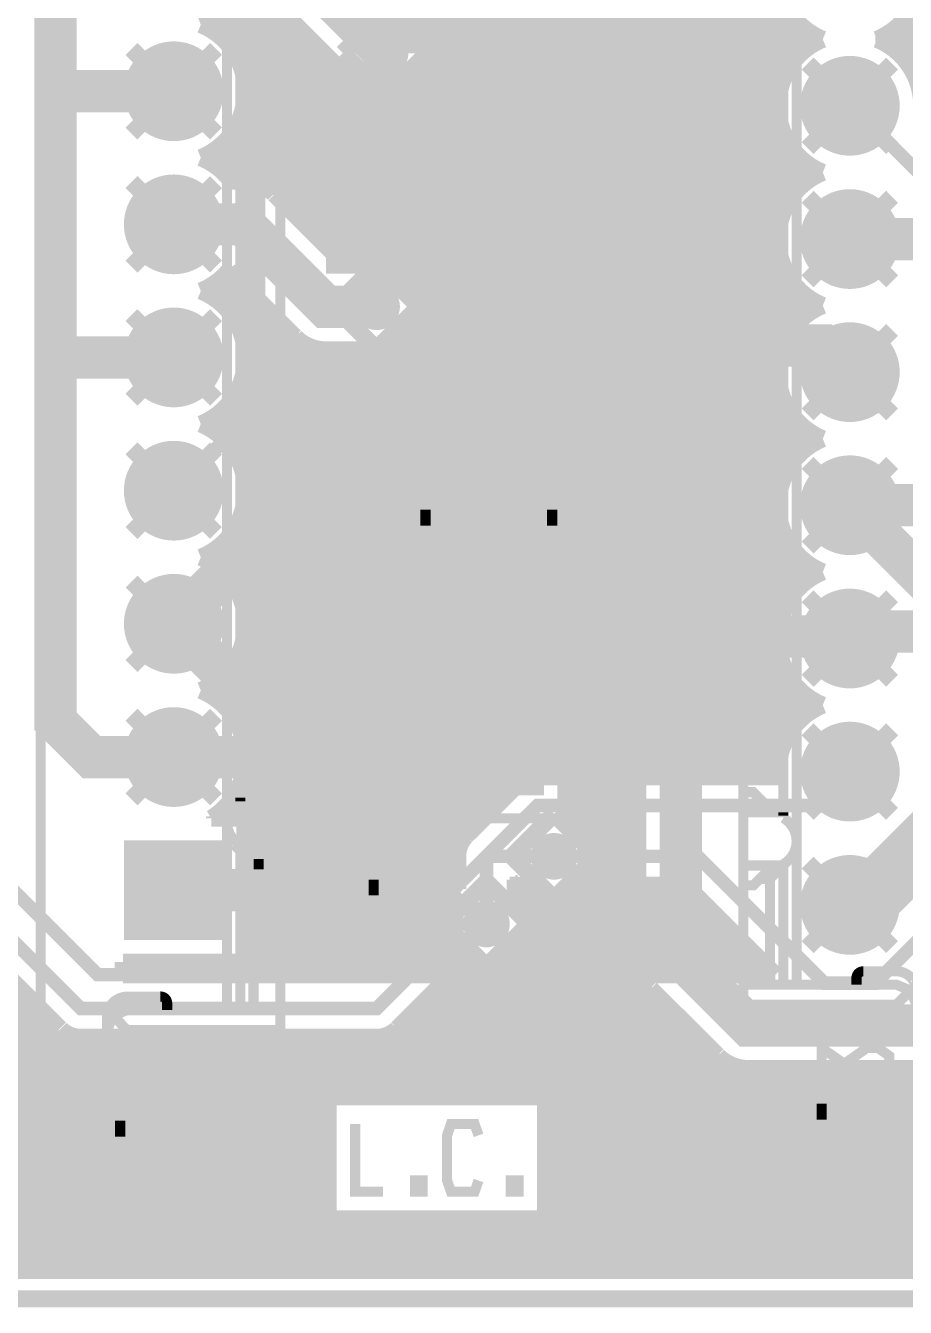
# Model space of a CAD drawing. Extents: x -3.4 to 91.7, y -66.9 to 11.1.
# Drawn here: x 3.49 to 16.71, y -29.13 to -9.88 of the extents above; entities that cross this region are included whole.
import ezdxf

# ---------------------------------------------------------------- set-up
doc = ezdxf.new("R2010")
doc.units = 0
doc.header["$MEASUREMENT"] = 0
doc.layers.get('0').update_dxf_attribs({"linetype": 'CONTINUOUS'})
for name, color, linetype in [('22-304A-0_BOT', 7, 'CONTINUOUS'), ('22-304A-0_DRD', 7, 'CONTINUOUS'), ('22-304A-0_SMB', 1, 'CONTINUOUS'), ('22-304A-0_SMT', 4, 'CONTINUOUS'), ('22-304A-0_SPT', 3, 'CONTINUOUS'), ('22-304A-0_SST', 5, 'CONTINUOUS'), ('22-304A-0_TOP', 10, 'CONTINUOUS')]:
    doc.layers.add(name, color=color, linetype=linetype)

# ---------------------------------------------------------------- blocks, each defined once
blk = doc.blocks.new('SQUARE_16')
blk.add_solid([(0.7493, 0.7493), (0.7493, -0.7493), (-0.7493, 0.7493), (-0.7493, -0.7493)])
blk = doc.blocks.new('ROUND_17')
at = {"const_width": 0.7493}
blk.add_lwpolyline([(-0.37465, 0, 1), (0.37465, 0, 1)], format="xyb", close=True, dxfattribs=at)
blk = doc.blocks.new('ROUND_33')
at = {"const_width": 0.35052}
blk.add_lwpolyline([(-0.17526, 0, 1), (0.17526, 0, 1)], format="xyb", close=True, dxfattribs=at)
blk = doc.blocks.new('ROUND_36')
at = {"const_width": 0.35052}
blk.add_lwpolyline([(-0.17526, 0, 1), (0.17526, 0, 1)], format="xyb", close=True, dxfattribs=at)
blk = doc.blocks.new('RECTANGLE_3')
blk.add_solid([(0.4826, 0.4064), (0.4826, -0.4064), (-0.4826, 0.4064), (-0.4826, -0.4064)])
blk = doc.blocks.new('RECTANGLE_20')
blk.add_solid([(0.4826, 0.4064), (0.4826, -0.4064), (-0.4826, 0.4064), (-0.4826, -0.4064)])
blk = doc.blocks.new('RECTANGLE_26')
blk.add_solid([(0.4445, 0.3175), (0.4445, -0.3175), (-0.4445, 0.3175), (-0.4445, -0.3175)])
blk = doc.blocks.new('RECTANGLE_27')
blk.add_solid([(0.3175, 0.4445), (0.3175, -0.4445), (-0.3175, 0.4445), (-0.3175, -0.4445)])

msp = doc.modelspace()

# ---------------------------------------------------------------- linework, layer by layer
at = {"layer": '22-304A-0_BOT'}
for points, const_width in [([(9.525, 8.255), (9.525, -10.04316)], 0.254), ([(11.1252, 3.8481), (11.1252, -21.16074)], 0.254), ([(9.7536, 3.52044), (9.7536, -23.20544)], 0.254), ([(9.9822, 3.15722), (9.9822, -22.352)], 0.254), ([(10.8966, 3.20294), (10.8966, -21.26234)], 0.254), ([(10.2108, 3.03276), (10.2108, -21.9456)], 0.254), ([(10.4394, 3.00228), (10.4394, -21.717)], 0.254), ([(10.668, 3.05308), (10.668, -21.4884)], 0.254), ([(14.3256, -2.5019), (14.3256, -21.1582)], 0.254), ([(14.5542, -2.4892), (14.5542, -21.1582)], 0.254), ([(14.7828, -2.4892), (14.7828, -21.1582)], 0.254), ([(14.097, -2.7305), (14.097, -21.1582)], 0.254), ([(13.8684, -2.9591), (13.8684, -21.1582)], 0.254), ([(13.6398, -3.1877), (13.6398, -21.1582)], 0.254), ([(13.4112, -3.4163), (13.4112, -21.1582)], 0.254), ([(13.1826, -3.6449), (13.1826, -21.1582)], 0.254), ([(12.954, -3.8735), (12.954, -21.1582)], 0.254), ([(12.7254, -4.1021), (12.7254, -21.1582)], 0.254), ([(11.3538, -4.41198), (11.3538, -21.1582)], 0.254), ([(12.4968, -4.45008), (12.4968, -21.1582)], 0.254), ([(11.5824, -4.64312), (11.5824, -21.1582)], 0.254), ([(11.811, -4.73202), (11.811, -21.1582)], 0.254), ([(12.0396, -4.73456), (12.0396, -21.1582)], 0.254), ([(12.2682, -4.65836), (12.2682, -21.1582)], 0.254), ([(8.89, -10.287), (7.46252, -8.85952), (5.715, -8.85952)], 0.635), ([(6.5532, -9.54024), (6.5532, -10.18032)], 0.254), ([(6.7818, -9.50722), (6.7818, -10.69594)], 0.254), ([(7.0104, -9.50722), (7.0104, -12.26058)], 0.254), ([(7.19328, -9.50722), (8.28548, -10.59942)], 0.254), ([(7.239, -9.55294), (7.239, -12.41806)], 0.254), ([(6.3246, -9.75106), (6.3246, -9.9695)], 0.254), ([(15.0114, -9.7282), (15.0114, -10.43178)], 0.254), ([(7.4676, -9.78154), (7.4676, -12.64666)], 0.254), ([(16.6116, -9.87044), (16.6116, -10.28954)], 0.254), ([(7.64286, -9.9568), (6.30428, -9.9568)], 0.254), ([(7.6962, -10.01014), (7.6962, -12.87526)], 0.254), ([(15.24508, -9.9568), (9.48436, -9.9568)], 0.254), ([(15.24, -9.95426), (15.24, -10.20572)], 0.254), ([(16.383, -10.033), (16.383, -10.12698)], 0.254), ([(20.4978, -9.9568), (16.50492, -9.9568)], 0.254), ([(7.87146, -10.1854), (6.55828, -10.1854)], 0.254), ([(7.9248, -10.23874), (7.9248, -13.10386)], 0.254), ([(15.27048, -10.1854), (9.56056, -10.1854)], 0.254), ([(20.4978, -10.1854), (16.47952, -10.1854)], 0.254), ([(8.10006, -10.414), (6.69798, -10.414)], 0.254), ([(8.1534, -10.46734), (8.1534, -13.33246)], 0.254), ([(15.0241, -10.414), (9.55802, -10.414)], 0.254), ([(20.4978, -10.414), (16.72336, -10.414)], 0.254), ([(8.31088, -10.6426), (6.77164, -10.6426)], 0.254), ([(14.88694, -10.6426), (9.46912, -10.6426)], 0.254), ([(9.525, -10.5283), (9.525, -24.13)], 0.254), ([(8.54202, -10.8712), (6.7945, -10.8712)], 0.254), ([(8.382, -10.73912), (8.382, -13.4493)], 0.254), ([(8.6106, -10.90676), (8.6106, -13.43406)], 0.254), ([(14.81582, -10.8712), (9.23798, -10.8712)], 0.254), ([(9.2964, -10.83056), (9.2964, -13.67536)], 0.254), ([(14.7955, -11.0998), (6.76656, -11.0998)], 0.254), ([(6.7818, -11.02614), (6.7818, -12.21232)], 0.254), ([(8.8392, -10.96518), (8.8392, -13.42136)], 0.254), ([(9.0678, -10.94232), (9.0678, -13.48994)], 0.254), ([(15.875, -11.07948), (15.90548, -11.07948), (17.018, -12.192), (17.018, -17.272), (18.034, -18.288), (18.034, -22.479), (16.256, -24.257), (15.494, -24.257), (13.589, -22.352), (11.43, -22.352)], 0.2032), ([(14.82344, -11.3284), (6.68782, -11.3284)], 0.254), ([(14.90726, -11.557), (6.53796, -11.557)], 0.254), ([(6.5532, -11.53922), (6.5532, -12.1793)], 0.254), ([(15.05712, -11.7856), (6.27126, -11.7856)], 0.254), ([(6.3246, -11.75004), (6.3246, -11.96848)], 0.254), ([(15.0114, -11.72718), (15.0114, -12.4333)], 0.254), ([(15.33398, -12.0142), (6.38556, -12.0142)], 0.254), ([(15.24, -11.95324), (15.24, -12.20724)], 0.254), ([(6.76402, -12.21232), (6.5786, -12.21232)], 0.254), ([(15.19428, -12.2428), (6.9596, -12.2428)], 0.254), ([(7.22884, -12.4079), (8.2677, -13.4493)], 0.254), ([(14.98346, -12.4714), (7.2898, -12.4714)], 0.254), ([(8.763, -14.097), (8.001, -14.097), (6.76402, -12.86002), (5.715, -12.86002)], 0.635), ([(14.86408, -12.7), (7.5184, -12.7)], 0.254), ([(14.80566, -12.9286), (7.747, -12.9286)], 0.254), ([(14.79804, -13.1572), (7.9756, -13.1572)], 0.254), ([(14.83868, -13.3858), (8.2042, -13.3858)], 0.254), ([(6.5405, -13.55344), (7.53618, -14.54658)], 0.254), ([(6.5532, -13.5636), (6.5532, -14.17828)], 0.254), ([(8.55472, -13.4493), (8.2677, -13.4493)], 0.254), ([(6.3246, -13.75156), (6.3246, -13.96746)], 0.254), ([(6.60146, -13.6144), (6.48716, -13.6144)], 0.254), ([(6.7818, -13.7922), (6.7818, -14.6939)], 0.254), ([(14.93774, -13.6144), (9.24052, -13.6144)], 0.254), ([(15.0114, -13.7287), (15.0114, -14.43228)], 0.254), ([(6.83006, -13.843), (6.1595, -13.843)], 0.254), ([(15.11046, -13.843), (9.39292, -13.843)], 0.254), ([(15.24, -13.95222), (15.24, -14.20622)], 0.254), ([(7.05866, -14.0716), (6.4516, -14.0716)], 0.254), ([(7.0104, -14.0208), (7.0104, -24.13)], 0.254), ([(15.44828, -14.0716), (9.44118, -14.0716)], 0.254), ([(7.28726, -14.3002), (6.63702, -14.3002)], 0.254), ([(7.239, -14.2494), (7.239, -24.13)], 0.254), ([(15.12824, -14.3002), (9.4107, -14.3002)], 0.254), ([(7.51586, -14.5288), (6.74116, -14.5288)], 0.254), ([(7.4676, -14.478), (7.4676, -24.13)], 0.254), ([(14.94536, -14.5288), (9.28878, -14.5288)], 0.254), ([(9.2964, -14.51864), (9.2964, -24.13)], 0.254), ([(8.60044, -14.7574), (6.78942, -14.7574)], 0.254), ([(7.6962, -14.6685), (7.6962, -24.13)], 0.254), ([(7.9248, -14.73962), (7.9248, -24.13)], 0.254), ([(8.55472, -14.7447), (8.001, -14.7447)], 0.254), ([(8.1534, -14.7447), (8.1534, -24.13)], 0.254), ([(8.382, -14.7447), (8.382, -24.13)], 0.254), ([(14.84376, -14.7574), (8.92302, -14.7574)], 0.254), ([(9.0678, -14.70406), (9.0678, -24.13)], 0.254), ([(8.6106, -14.75994), (8.6106, -24.13)], 0.254), ([(8.8392, -14.77264), (8.8392, -24.13)], 0.254), ([(6.7818, -15.0241), (6.7818, -16.69542)], 0.254), ([(14.79804, -14.986), (6.78688, -14.986)], 0.254), ([(14.80312, -15.2146), (6.73354, -15.2146)], 0.254), ([(14.859, -15.4432), (6.62178, -15.4432)], 0.254), ([(14.97076, -15.6718), (6.4262, -15.6718)], 0.254), ([(6.5532, -15.53972), (6.5532, -16.1798)], 0.254), ([(15.17396, -15.9004), (6.20776, -15.9004)], 0.254), ([(6.3246, -15.75054), (6.3246, -15.96898)], 0.254), ([(15.0114, -15.72768), (15.0114, -16.43126)], 0.254), ([(15.24, -15.95374), (15.24, -16.2052)], 0.254), ([(15.36446, -16.129), (6.50748, -16.129)], 0.254), ([(15.07236, -16.3576), (6.67004, -16.3576)], 0.254), ([(14.91488, -16.5862), (6.75894, -16.5862)], 0.254), ([(14.82852, -16.8148), (6.79196, -16.8148)], 0.254), ([(14.7955, -17.0434), (6.77926, -17.0434)], 0.254), ([(6.7818, -17.02562), (6.7818, -18.6944)], 0.254), ([(15.875, -23.08098), (17.399, -21.55698), (17.399, -18.60296), (15.875, -17.07896)], 0.635), ([(14.81328, -17.272), (6.71322, -17.272)], 0.254), ([(6.5532, -17.54124), (6.5532, -18.17878)], 0.254), ([(14.87932, -17.5006), (6.58368, -17.5006)], 0.254), ([(6.3246, -17.75206), (6.3246, -17.96796)], 0.254), ([(15.0114, -17.7292), (6.35508, -17.7292)], 0.254), ([(15.0114, -17.72666), (15.0114, -18.43278)], 0.254), ([(15.24762, -17.9578), (6.30682, -17.9578)], 0.254), ([(15.24, -17.95272), (15.24, -18.20672)], 0.254), ([(15.27048, -18.1864), (6.55828, -18.1864)], 0.254), ([(15.0241, -18.415), (6.69798, -18.415)], 0.254), ([(14.88694, -18.6436), (6.77164, -18.6436)], 0.254), ([(14.81582, -18.8722), (6.7945, -18.8722)], 0.254), ([(14.7955, -19.1008), (6.76656, -19.1008)], 0.254), ([(6.7818, -19.0246), (6.7818, -20.69592)], 0.254), ([(14.82344, -19.3294), (6.68782, -19.3294)], 0.254), ([(14.90726, -19.558), (6.53796, -19.558)], 0.254), ([(6.5532, -19.54022), (6.5532, -20.1803)], 0.254), ([(6.3246, -19.75104), (6.3246, -19.96948)], 0.254), ([(15.0114, -19.72818), (15.0114, -20.43176)], 0.254), ([(15.05712, -19.7866), (6.26872, -19.7866)], 0.254), ([(15.24, -19.95424), (15.24, -20.2057)], 0.254), ([(15.33398, -20.0152), (6.38556, -20.0152)], 0.254), ([(15.19174, -20.2438), (6.60146, -20.2438)], 0.254), ([(14.98346, -20.4724), (6.72084, -20.4724)], 0.254), ([(14.86408, -20.701), (6.7818, -20.701)], 0.254), ([(6.7818, -21.02612), (6.7818, -24.13)], 0.254), ([(14.80566, -20.9296), (6.79196, -20.9296)], 0.254), ([(10.414, -23.368), (10.414, -22.352), (11.17854, -21.59), (15.367, -21.59), (15.875, -21.07946)], 0.2032), ([(14.7955, -21.07946), (14.79837, -21.15817)], 0.254), ([(11.17854, -21.1582), (6.75132, -21.1582)], 0.254), ([(10.8712, -21.2852), (10.11174, -22.04212)], 0.254), ([(14.79804, -21.1582), (11.17854, -21.1582)], 0.254), ([(10.7696, -21.3868), (6.65734, -21.3868)], 0.254), ([(10.541, -21.6154), (6.48716, -21.6154)], 0.254), ([(6.5532, -21.5392), (6.5532, -21.7805)], 0.254), ([(6.7945, -21.7805), (6.27888, -21.7805)], 0.254), ([(6.3246, -21.75002), (6.3246, -21.7805)], 0.254), ([(6.7945, -21.7805), (6.7945, -23.9395)], 0.254), ([(10.3124, -21.844), (6.7945, -21.844)], 0.254), ([(10.0838, -22.0726), (6.7945, -22.0726)], 0.254), ([(9.98474, -22.3012), (6.7945, -22.3012)], 0.254), ([(9.9822, -22.352), (9.9822, -22.84222)], 0.254), ([(9.9822, -22.5298), (6.7945, -22.5298)], 0.254), ([(9.9822, -22.7584), (6.7945, -22.7584)], 0.254), ([(10.8458, -22.69998), (10.8458, -22.84222)], 0.254), ([(10.8839, -22.7584), (10.8458, -22.7584)], 0.254), ([(10.8966, -22.77364), (10.8966, -22.88794)], 0.254), ([(13.40866, -22.7838), (11.95578, -22.7838)], 0.254), ([(12.0396, -22.7838), (12.0396, -24.13)], 0.254), ([(12.2682, -22.7838), (12.2682, -24.13)], 0.254), ([(12.4968, -22.7838), (12.4968, -24.13)], 0.254), ([(12.7254, -22.7838), (12.7254, -24.13)], 0.254), ([(12.954, -22.7838), (12.954, -24.13)], 0.254), ([(13.1826, -22.7838), (13.1826, -24.13)], 0.254), ([(13.40866, -22.7838), (14.75486, -24.13)], 0.254), ([(13.4112, -22.7838), (13.4112, -24.13)], 0.254), ([(9.85012, -22.987), (6.7945, -22.987)], 0.254), ([(11.18616, -22.987), (10.97788, -22.987)], 0.254), ([(11.1252, -22.95906), (11.1252, -24.13)], 0.254), ([(11.3538, -23.02764), (11.3538, -24.13)], 0.254), ([(11.5824, -23.01494), (11.5824, -24.13)], 0.254), ([(13.61186, -22.987), (11.6713, -22.987)], 0.254), ([(11.811, -22.91588), (11.811, -24.13)], 0.254), ([(13.6398, -23.0124), (13.6398, -24.13)], 0.254), ([(9.75106, -23.2156), (6.7945, -23.2156)], 0.254), ([(13.84046, -23.2156), (11.07694, -23.2156)], 0.254), ([(13.8684, -23.241), (13.8684, -24.13)], 0.254), ([(9.73836, -23.4442), (6.7945, -23.4442)], 0.254), ([(9.7536, -23.52802), (9.7536, -24.13)], 0.254), ([(14.06906, -23.4442), (11.08964, -23.4442)], 0.254), ([(14.097, -23.4696), (14.097, -24.13)], 0.254), ([(9.80694, -23.6728), (6.7945, -23.6728)], 0.254), ([(14.29766, -23.6728), (11.02106, -23.6728)], 0.254), ([(14.3256, -23.6982), (14.3256, -24.13)], 0.254), ([(4.953, -23.9395), (4.953, -24.13)], 0.254), ([(6.7945, -23.9395), (4.953, -23.9395)], 0.254), ([(5.1816, -23.9395), (5.1816, -24.13)], 0.254), ([(5.4102, -23.9395), (5.4102, -24.13)], 0.254), ([(5.6388, -23.9395), (5.6388, -24.13)], 0.254), ([(5.8674, -23.9395), (5.8674, -24.13)], 0.254), ([(6.096, -23.9395), (6.096, -24.13)], 0.254), ([(6.3246, -23.9395), (6.3246, -24.13)], 0.254), ([(6.5532, -23.9395), (6.5532, -24.13)], 0.254), ([(9.99236, -23.9014), (6.7945, -23.9014)], 0.254), ([(9.9822, -23.89378), (9.9822, -24.13)], 0.254), ([(14.52626, -23.9014), (10.83564, -23.9014)], 0.254), ([(10.8966, -23.84552), (10.8966, -24.13)], 0.254), ([(14.5542, -23.9268), (14.5542, -24.13)], 0.254), ([(14.75486, -24.13), (4.953, -24.13)], 0.254), ([(10.2108, -24.0157), (10.2108, -24.13)], 0.254), ([(10.4394, -24.04618), (10.4394, -24.13)], 0.254), ([(10.668, -23.99792), (10.668, -24.13)], 0.254), ([(12.81938, -26.67), (12.8778, -26.49982), (13.2334, -26.49982), (13.29182, -26.67), (13.29182, -26.84018), (13.2334, -27.00782), (12.8778, -27.00782), (12.81938, -27.178), (12.81938, -27.34818), (12.8778, -27.51582), (13.2334, -27.51582), (13.29182, -27.34818)], 0.1524), ([(14.25702, -27.51582), (14.67358, -27.51582), (14.67358, -26.49982)], 0.1524), ([(12.33678, -27.51582), (12.2174, -27.51582), (12.2174, -27.34818), (12.33678, -27.34818), (12.33678, -27.51582)], 0.1524), ([(13.77442, -27.51582), (13.65758, -27.51582), (13.65758, -27.34818), (13.77442, -27.34818), (13.77442, -27.51582)], 0.1524)]:
    msp.add_lwpolyline(points, dxfattribs=dict(at, const_width=const_width))
at = {"layer": '22-304A-0_BOT', "const_width": 0.254}
for points in [[(14.7955, -9.0805, 0.3052457), (15.4686, -10.08126)], [(16.2814, -10.08126, 0.3052455), (16.9545, -9.0805)], [(6.1214, -9.86028, 0.1362205), (6.5791, -9.5076)], [(9.57072, -10.287, 0.2813711), (9.19988, -9.68248)], [(6.7945, -10.86104, 0.3052457), (6.1214, -9.86028)], [(15.4686, -10.08126, 0.305004), (14.79804, -11.07948)], [(16.9545, -11.07948, 0.3050042), (16.2814, -10.08126)], [(8.89, -10.96772, 0.4142136), (9.57072, -10.287)], [(8.28548, -10.59942, 0.2804741), (8.89, -10.96772)], [(6.1214, -11.85926, 0.305004), (6.79196, -10.86104)], [(14.7955, -11.07948, 0.3052457), (15.4686, -12.08024)], [(6.5786, -12.21232, 0.1362209), (6.12116, -11.85984)], [(7.22122, -12.40282, 0.1989124), (6.76402, -12.21344)], [(7.22122, -12.40282, 0.1989124), (6.76402, -12.21344)], [(15.4686, -12.08024, 0.3052455), (14.7955, -13.081)], [(14.7955, -13.081, 0.3050042), (15.4686, -14.07922)], [(6.1214, -13.86078, 0.1222004), (6.54206, -13.55475)], [(8.763, -13.41628, 0.0779388), (8.55461, -13.44896)], [(9.44372, -14.097, 0.4142136), (8.763, -13.41628)], [(6.7945, -14.859, 0.3050042), (6.1214, -13.86078)], [(8.763, -14.77772, 0.4142136), (9.44372, -14.097)], [(15.4686, -14.07922, 0.3052455), (14.7955, -15.07998)], [(7.5438, -14.5542, 0.1989124), (8.001, -14.74358)], [(8.55472, -14.7447, 0.0779385), (8.763, -14.77736)], [(6.1214, -15.85976, 0.3052455), (6.7945, -14.859)], [(14.7955, -15.07998, 0.3052457), (15.4686, -16.08074)], [(6.7945, -16.86052, 0.3052457), (6.1214, -15.85976)], [(15.4686, -16.08074, 0.305004), (14.79804, -17.07896)], [(6.1214, -17.86128, 0.3052455), (6.7945, -16.86052)], [(14.7955, -17.07896, 0.3052457), (15.4686, -18.07972)], [(6.7945, -18.8595, 0.3050042), (6.1214, -17.86128)], [(15.4686, -18.07972, 0.3052455), (14.7955, -19.08048)], [(6.1214, -19.86026, 0.3052455), (6.7945, -18.8595)], [(14.7955, -19.08048, 0.3052457), (15.4686, -20.08124)], [(6.7945, -20.86102, 0.3052457), (6.1214, -19.86026)], [(15.4686, -20.08124, 0.305004), (14.79804, -21.07946)], [(6.27888, -21.7805, 0.2608574), (6.79361, -20.86102)], [(11.17854, -21.1582, 0.199991), (10.87195, -21.28594)], [(11.17854, -21.1582, 0.199991), (10.87195, -21.28594)], [(10.1092, -22.0472, 0.1989124), (9.98295, -22.352)], [(9.9822, -22.84222, 0.2244669), (9.73364, -23.368)], [(10.8458, -22.69998, 0.2643037), (11.43, -23.03198)], [(11.09472, -23.368, 0.2244678), (10.84602, -22.84194)], [(11.43, -23.03272, 0.2244673), (11.95605, -22.78402)], [(9.73328, -23.368, 0.4142136), (10.414, -24.04872)], [(10.414, -24.04872, 0.4142136), (11.09472, -23.368)]]:
    msp.add_lwpolyline(points, format="xyb", dxfattribs=at)
at = {"layer": '22-304A-0_DRD', "const_width": 0.254}
for points in [[(-2.99974, -28.99918), (-2.99974, 11.00074), (41.9989, 11.00074), (41.9989, -28.99918), (-2.99974, -28.99918)], [(8.89, -9.652), (8.255, -10.287)], [(9.525, -10.287), (8.89, -9.652)], [(6.35, -10.22604), (5.08, -11.49604)], [(6.35, -11.49604), (5.08, -10.22604)], [(8.255, -10.287), (8.89, -10.922)], [(8.89, -10.922), (9.525, -10.287)], [(16.51, -10.44448), (15.24, -11.71448)], [(16.51, -11.71448), (15.24, -10.44448)], [(6.35, -12.22502), (5.08, -13.49502)], [(6.35, -13.49502), (5.08, -12.22502)], [(16.51, -12.446), (15.24, -13.716)], [(16.51, -13.716), (15.24, -12.446)], [(8.763, -13.462), (8.128, -14.097)], [(9.398, -14.097), (8.763, -13.462)], [(8.128, -14.097), (8.763, -14.732)], [(8.763, -14.732), (9.398, -14.097)], [(6.35, -14.224), (5.08, -15.494)], [(6.35, -15.494), (5.08, -14.224)], [(16.51, -14.44498), (15.24, -15.71498)], [(16.51, -15.71498), (15.24, -14.44498)], [(6.35, -16.22552), (5.08, -17.49552)], [(6.35, -17.49552), (5.08, -16.22552)], [(16.51, -16.44396), (15.24, -17.71396)], [(16.51, -17.71396), (15.24, -16.44396)], [(6.35, -18.2245), (5.08, -19.4945)], [(6.35, -19.4945), (5.08, -18.2245)], [(16.51, -18.44548), (15.24, -19.71548)], [(16.51, -19.71548), (15.24, -18.44548)], [(6.35, -20.22602), (5.08, -21.49602)], [(6.35, -21.49602), (5.08, -20.22602)], [(16.51, -20.44446), (15.24, -21.71446)], [(16.51, -21.71446), (15.24, -20.44446)], [(11.43, -21.717), (10.795, -22.352)], [(12.065, -22.352), (11.43, -21.717)], [(6.35, -22.225), (5.08, -23.495)], [(6.35, -23.495), (5.08, -22.225)], [(10.795, -22.352), (11.43, -22.987)], [(11.43, -22.987), (12.065, -22.352)], [(16.51, -22.44598), (15.24, -23.71598)], [(16.51, -23.71598), (15.24, -22.44598)], [(10.414, -22.733), (9.779, -23.368)], [(11.049, -23.368), (10.414, -22.733)], [(9.779, -23.368), (10.414, -24.003)], [(10.414, -24.003), (11.049, -23.368)]]:
    msp.add_lwpolyline(points, dxfattribs=at)
at = {"layer": '22-304A-0_SST', "const_width": 0.1524}
for points in [[(16.57604, -24.67864), (16.87576, -24.67864), (17.87398, -24.67864), (17.87398, -2.88036), (16.87576, -2.88036), (16.87576, -2.97942), (16.87576, -3.18008)], [(5.01396, -3.25882), (4.71424, -3.25882), (3.71602, -3.25882), (3.71602, -25.05964), (4.71424, -25.05964), (4.71424, -24.96058), (4.71424, -24.75992)], [(15.0749, -24.27986), (15.0749, -22.09038), (15.0749, -6.0706), (15.0749, -3.27914)], [(6.5151, -3.66014), (6.5151, -5.84962), (6.5151, -21.8694), (6.5151, -24.66086)], [(14.2748, -5.66928), (14.2748, -6.46938), (14.72438, -6.46938), (14.42466, -6.7691), (14.2748, -6.7691), (14.2748, -7.26948), (14.2748, -20.88896)], [(7.01548, -7.05104), (7.01548, -20.67052), (6.71576, -20.97024), (6.71576, -19.87042), (6.91388, -19.87042), (6.91388, -7.8486), (6.71576, -7.8486), (6.71576, -6.74878)], [(14.57452, -20.88896), (14.57452, -7.26948), (14.87424, -6.96976), (14.87424, -8.06958), (14.67358, -8.06958), (14.67358, -20.08886), (14.87424, -20.08886), (14.87424, -21.18868)], [(7.3152, -22.27072), (7.3152, -21.47062), (6.86562, -21.47062), (7.16534, -21.1709), (7.3152, -21.1709), (7.3152, -20.67052), (7.3152, -7.05104)], [(6.71576, -19.87042), (6.71576, -7.8486)], [(14.87424, -8.06958), (14.87424, -20.08886)], [(8.98906, -10.21334), (8.98906, -9.85774), (8.82142, -9.73836), (8.65124, -9.73836), (8.48106, -9.85774), (8.48106, -10.21334), (9.49706, -10.21334)], [(8.98906, -9.91616), (9.49706, -9.73836)], [(9.7155, -13.5255), (9.7155, -10.6045), (8.0772, -10.6045), (8.0772, -13.5255), (9.7155, -13.5255)], [(13.13942, -11.28014), (13.30706, -11.22172), (13.30706, -10.86612), (13.13942, -10.80516), (12.79906, -10.80516), (12.63142, -10.92454), (12.63142, -11.28014), (12.29106, -11.28014), (12.29106, -10.80516)], [(12.79906, -12.11834), (12.79906, -11.76274), (12.63142, -11.64336), (12.46124, -11.64336), (12.29106, -11.76274), (12.29106, -12.11834), (13.30706, -12.11834)], [(12.79906, -11.82116), (13.30706, -11.64336)], [(13.5255, -15.4305), (13.5255, -12.5095), (11.8872, -12.5095), (11.8872, -15.4305), (13.5255, -15.4305)], [(9.49706, -17.14754), (9.49706, -17.38376)], [(11.40206, -17.14754), (11.40206, -17.38376)], [(9.49706, -17.26692), (8.48106, -17.26692), (8.65124, -17.38376)], [(11.40206, -17.26692), (10.38606, -17.26692), (10.55624, -17.38376)], [(9.32942, -17.86636), (9.49706, -17.92732), (9.49706, -18.28292), (9.32942, -18.34134), (8.65124, -18.34134), (8.48106, -18.28292), (8.48106, -17.92732), (8.65124, -17.86636)], [(10.89406, -18.34134), (10.89406, -17.98574), (10.72642, -17.86636), (10.55624, -17.86636), (10.38606, -17.98574), (10.38606, -18.34134), (11.40206, -18.34134)], [(10.89406, -18.04416), (11.40206, -17.86636)], [(9.7155, -21.7805), (9.7155, -18.8595), (8.0772, -18.8595), (8.0772, -21.7805), (9.7155, -21.7805)], [(11.6205, -21.7805), (11.6205, -18.8595), (9.9822, -18.8595), (9.9822, -21.7805), (11.6205, -21.7805)], [(7.3152, -20.67052), (7.01548, -20.67052)], [(6.86562, -21.47062), (6.71576, -21.47062), (6.71576, -20.97024)], [(14.72438, -21.68906), (14.42466, -21.38934), (14.2748, -21.38934), (14.2748, -20.88896), (14.57452, -20.88896), (14.87424, -21.18868), (14.87424, -21.68906), (14.72438, -21.68906), (14.2748, -21.68906), (14.2748, -22.48916), (14.72438, -22.48916), (14.52372, -22.68982), (14.67358, -22.68982), (14.87424, -22.48916), (14.72438, -22.48916)], [(7.3152, -21.1709), (7.3152, -21.47062)], [(14.2748, -21.38934), (14.2748, -21.68906)], [(6.71576, -21.52396), (6.71576, -21.47062)], [(14.87424, -21.68906), (14.87424, -21.7424)], [(6.91388, -24.66086), (6.91388, -22.46884), (6.71576, -22.27072), (6.86562, -22.27072), (7.3152, -22.27072), (7.3152, -22.57044), (7.3152, -24.66086), (7.3152, -24.96058), (5.01396, -24.96058), (5.01396, -25.05964), (7.3152, -25.05964), (7.3152, -24.96058)], [(6.71576, -22.21738), (6.71576, -22.27072), (6.71576, -24.66086)], [(7.3152, -22.57044), (7.16534, -22.57044), (7.06374, -22.46884), (6.86562, -22.27072)], [(7.06374, -22.46884), (6.91388, -22.46884)], [(14.2748, -22.48916), (14.2748, -22.78888)], [(14.87424, -22.43582), (14.87424, -22.48916), (14.87424, -24.27986)], [(8.71982, -22.69998), (8.71982, -22.9362)], [(14.52372, -22.68982), (14.42466, -22.78888), (14.2748, -22.78888), (14.2748, -24.27986)], [(14.67358, -24.27986), (14.67358, -22.68982)], [(8.71982, -22.81682), (7.70382, -22.81682), (7.874, -22.9362)], [(16.07566, -24.0792), (16.57604, -24.0792)], [(16.87576, -24.37892), (16.87576, -24.57958), (16.78686, -24.36876), (16.57604, -24.57958), (14.2748, -24.57958), (14.2748, -24.27986), (16.57604, -24.27986), (16.78686, -24.36876)], [(15.97406, -24.27986), (15.97406, -24.1808)], [(5.01396, -24.4602), (5.51434, -24.4602)], [(5.01396, -24.96058), (4.80314, -24.74722), (5.01396, -24.66086), (7.3152, -24.66086)], [(5.61594, -24.55926), (5.61594, -24.66086)], [(14.2748, -24.57958), (14.2748, -24.67864), (16.57604, -24.67864), (16.57604, -24.57958)], [(4.80314, -24.74722), (4.71424, -24.96058)], [(4.71424, -25.05964), (5.01396, -25.05964)], [(16.29918, -25.7048), (16.46682, -25.58542), (16.46682, -25.3492), (16.29918, -25.22982), (16.129, -25.22982), (15.79118, -25.46858), (15.45082, -25.22982), (15.45082, -25.7048)], [(5.92582, -25.48382), (5.92582, -25.9588), (5.25018, -25.48382), (5.08, -25.48382), (4.90982, -25.54478), (4.90982, -25.90038), (5.08, -25.9588)], [(15.45082, -26.06802), (15.45082, -26.30678)], [(16.129, -26.48458), (16.29918, -26.48458), (16.46682, -26.42362), (16.46682, -26.1874), (16.29918, -26.12898), (15.45082, -26.12898)], [(4.90982, -26.32202), (4.90982, -26.56078)], [(5.588, -26.73858), (5.75818, -26.73858), (5.92582, -26.67762), (5.92582, -26.4414), (5.75818, -26.38298), (4.90982, -26.38298)]]:
    msp.add_lwpolyline(points, dxfattribs=at)
for points in [[(5.715, -10.61974, 0.4142136), (5.41274, -10.922)], [(6.01472, -10.922, 0.4142136), (5.715, -10.62228)], [(15.875, -10.7188, 0.4142136), (15.57528, -11.01852)], [(16.17472, -11.01852, 0.4142136), (15.875, -10.7188)], [(5.41528, -10.922, 0.4142136), (5.715, -11.22172)], [(5.715, -11.22172, 0.4142136), (6.01472, -10.922)], [(15.57528, -11.01852, 0.4142136), (15.875, -11.31824)], [(15.875, -11.31824, 0.4142136), (16.17472, -11.01852)], [(5.715, -12.62126, 0.4142136), (5.41528, -12.92098)], [(6.01472, -12.92098, 0.4142136), (5.715, -12.62126)], [(15.875, -12.71778, 0.4142136), (15.57274, -13.02004)], [(16.17472, -13.02004, 0.4142136), (15.875, -12.72032)], [(5.41528, -12.92098, 0.4142136), (5.715, -13.2207)], [(5.715, -13.2207, 0.4142136), (6.01472, -12.92098)], [(15.57528, -13.02004, 0.4142136), (15.875, -13.31976)], [(15.875, -13.31976, 0.4142136), (16.17472, -13.02004)], [(5.715, -14.62024, 0.4142136), (5.41528, -14.91996)], [(6.01472, -14.91996, 0.4142136), (5.715, -14.62024)], [(15.875, -14.7193, 0.4142136), (15.57528, -15.01902)], [(16.17472, -15.01902, 0.4142136), (15.875, -14.7193)], [(5.41528, -14.91996, 0.4142136), (5.715, -15.21968)], [(5.715, -15.21968, 0.4142136), (6.01472, -14.91996)], [(15.57528, -15.01902, 0.4142136), (15.875, -15.31874)], [(15.875, -15.31874, 0.4142136), (16.17472, -15.01902)], [(5.715, -16.62176, 0.4142136), (5.41528, -16.92148)], [(6.01472, -16.92148, 0.4142136), (5.715, -16.62176)], [(15.875, -16.71828, 0.4142136), (15.57528, -17.018)], [(16.17472, -17.018, 0.4142136), (15.875, -16.71828)], [(5.41528, -16.92148, 0.4142136), (5.715, -17.2212)], [(5.715, -17.2212, 0.4142136), (6.01472, -16.92148)], [(15.57528, -17.018, 0.4142136), (15.875, -17.31772)], [(15.875, -17.31772, 0.4142136), (16.17472, -17.018)], [(5.715, -18.62074, 0.4142136), (5.41528, -18.92046)], [(6.01472, -18.92046, 0.4142136), (5.715, -18.62074)], [(15.875, -18.7198, 0.4142136), (15.57528, -19.01952)], [(16.17472, -19.01952, 0.4142136), (15.875, -18.7198)], [(5.41528, -18.92046, 0.4142136), (5.715, -19.22018)], [(5.715, -19.22018, 0.4142136), (6.01472, -18.92046)], [(15.57528, -19.01952, 0.4142136), (15.875, -19.31924)], [(15.875, -19.31924, 0.4142136), (16.17472, -19.01952)], [(5.715, -20.61972, 0.4142136), (5.41274, -20.92198)], [(6.01472, -20.92198, 0.4142136), (5.715, -20.62226)], [(15.875, -20.71878, 0.4142136), (15.57528, -21.0185)], [(16.17472, -21.0185, 0.4142136), (15.875, -20.71878)], [(5.41528, -20.92198, 0.4142136), (5.715, -21.2217)], [(5.715, -21.2217, 0.4142136), (6.01472, -20.92198)], [(15.57528, -21.0185, 0.4142136), (15.875, -21.31822)], [(15.875, -21.31822, 0.4142136), (16.17472, -21.0185)], [(6.71576, -21.4884, 0.2695661), (6.51256, -21.83638)], [(15.0749, -22.1234, 0.2672418), (14.87516, -21.77638)], [(6.5151, -21.83638, 0.2687201), (6.71576, -22.18182)], [(14.87424, -22.47138, 0.2680915), (15.07527, -22.1234)], [(5.715, -22.56028, 0.4142136), (5.41528, -22.86)], [(6.01472, -22.86, 0.4142136), (5.715, -22.56028)], [(15.875, -22.71776, 0.4142136), (15.57274, -23.02002)], [(16.17472, -23.02002, 0.4142136), (15.875, -22.7203)], [(5.41528, -22.86, 0.4142136), (5.715, -23.15972)], [(5.715, -23.15972, 0.4142136), (6.01472, -22.86)], [(15.57528, -23.02002, 0.4142136), (15.875, -23.31974)], [(15.875, -23.31974, 0.4142136), (16.17472, -23.02002)], [(16.07566, -24.0792, 0.4142136), (15.97406, -24.1808)], [(16.87576, -24.37892, 0.4142136), (16.57604, -24.0792)], [(5.01396, -24.4602, 0.4142136), (4.71424, -24.75992)], [(5.61594, -24.55926, 0.4142136), (5.51434, -24.45766)]]:
    msp.add_lwpolyline(points, format="xyb", dxfattribs=at)
at = {"layer": '22-304A-0_TOP'}
for points, const_width in [([(7.24916, 2.10058), (7.24916, 0.89916), (3.81, -2.54), (2.921, -2.54), (2.032, -3.429), (2.032, -22.352), (4.318, -24.638), (8.763, -24.638), (10.033, -23.368), (10.414, -23.368)], 0.2032), ([(11.43, -22.352), (10.414, -22.352), (8.636, -24.13), (4.572, -24.13), (2.54, -22.098), (2.54, -3.556), (3.048, -3.048), (3.937, -3.048), (7.74954, 0.76454), (7.74954, 2.10058)], 0.2032), ([(8.7503, 2.10058), (8.7503, 0.4953), (7.366, -0.889), (7.366, -9.906), (6.858, -10.414), (6.858, -15.71752), (5.715, -16.86052)], 0.2032), ([(9.25068, 2.10058), (9.25068, 0.36068), (8.001, -0.889), (8.001, -8.001), (10.16, -10.16), (10.795, -10.16)], 0.2032), ([(5.715, -10.86104), (3.937, -10.86104), (3.937, -5.207), (3.81, -5.08)], 0.635), ([(15.875, -13.081), (17.399, -13.081), (17.399, -8.636), (15.875, -7.112), (15.875, -7.07898)], 0.635), ([(12.7, -13.2588), (12.827, -13.2588), (12.827, -8.9662), (12.7, -8.9662)], 0.635), ([(10.795, -9.7028), (10.795, -9.3218)], 0.635), ([(8.89, -11.3538), (8.89, -10.287)], 0.635), ([(10.16, -17.145), (10.668, -17.145), (10.795, -17.145), (10.795, -10.16)], 0.635), ([(5.715, -14.859), (3.937, -14.859), (3.937, -10.86104), (5.715, -10.86104)], 0.635), ([(8.89, -11.3538), (9.4488, -11.3538), (9.906, -11.811), (9.906, -14.478), (8.89, -15.494), (8.89, -17.145)], 0.635), ([(8.89, -12.7762), (8.763, -12.9032), (8.763, -14.097)], 0.635), ([(15.875, -17.07896), (17.399, -17.07896), (17.399, -13.081), (15.875, -13.081)], 0.635), ([(12.7, -13.2588), (12.3952, -13.2588), (11.684, -13.97), (11.684, -16.764), (13.335, -18.415), (13.335, -19.05)], 0.635), ([(12.7, -14.6812), (15.47622, -14.6812), (15.875, -15.07998)], 0.635), ([(5.715, -14.859), (3.937, -14.859), (3.937, -14.86154), (3.937, -20.32), (4.47802, -20.86102), (5.715, -20.86102)], 0.635), ([(8.89, -17.145), (7.4295, -17.145), (5.715, -18.8595)], 0.635), ([(9.7028, -17.145), (9.3218, -17.145)], 0.635), ([(10.16, -17.145), (10.668, -17.145), (12.192, -18.669), (12.192, -19.812), (12.7, -20.32), (13.335, -20.32)], 0.635), ([(20.955, -19.05), (18.98396, -17.07896), (17.399, -17.07896), (15.875, -17.07896)], 0.635), ([(5.715, -18.8595), (6.4643, -19.6088), (8.89, -19.6088)], 0.635), ([(19.05, -18.9738), (15.98168, -18.9738), (15.875, -19.08048)], 0.635), ([(13.335, -19.05), (15.84452, -19.05), (15.875, -19.08048)], 0.635), ([(13.335, -19.8628), (13.335, -19.4818)], 0.635), ([(10.795, -19.6088), (8.89, -19.6088)], 0.635), ([(11.6078, -20.0914), (11.6078, -20.2946)], 0.254), ([(11.6332, -20.13966), (11.6332, -21.70176)], 0.254), ([(19.05, -24.8412), (19.05, -24.892), (14.351, -24.892), (13.335, -23.876), (13.335, -20.32)], 0.635), ([(11.6078, -20.2946), (11.6078, -20.3454)], 0.254), ([(11.73988, -20.27682), (12.23518, -20.76958)], 0.254), ([(15.875, -23.08098), (15.96898, -22.987), (16.383, -22.987), (18.9738, -20.3962), (19.05, -20.3962)], 0.635), ([(11.6078, -20.3454), (11.6078, -21.69414)], 0.254), ([(11.80846, -20.3454), (11.6078, -20.3454)], 0.254), ([(11.8618, -20.3962), (11.8618, -21.82622)], 0.254), ([(5.715, -20.86102), (8.71982, -20.86102), (8.89, -21.0312)], 0.635), ([(12.03706, -20.574), (11.6078, -20.574)], 0.254), ([(12.0904, -20.6248), (12.0904, -22.18944)], 0.254), ([(10.795, -21.0312), (8.9662, -22.86), (5.715, -22.86)], 0.635), ([(12.2682, -20.8026), (11.6078, -20.8026)], 0.254), ([(12.319, -20.84324), (12.319, -28.575)], 0.254), ([(12.6873, -21.0312), (11.6078, -21.0312)], 0.254), ([(12.5476, -20.94992), (12.5476, -28.575)], 0.254), ([(12.6873, -20.9677), (12.6873, -21.0947)], 0.254), ([(12.6873, -20.9677), (12.6873, -21.0947)], 0.254), ([(12.6873, -21.0947), (12.6873, -23.876)], 0.254), ([(12.6873, -21.2598), (11.6078, -21.2598)], 0.254), ([(12.6873, -21.4884), (11.6078, -21.4884)], 0.254), ([(12.6873, -21.717), (11.6713, -21.717)], 0.254), ([(12.6873, -21.9456), (11.97356, -21.9456)], 0.254), ([(12.6873, -22.1742), (12.08532, -22.1742)], 0.254), ([(12.6873, -22.4028), (12.10818, -22.4028)], 0.254), ([(12.6873, -22.6314), (12.04976, -22.6314)], 0.254), ([(12.0904, -22.51202), (12.0904, -28.575)], 0.254), ([(1.7272, -22.6568), (4.00558, -24.93772)], 0.254), ([(10.90422, -22.7838), (10.76198, -22.7838)], 0.254), ([(10.9474, -22.82952), (10.9474, -22.94636)], 0.254), ([(10.97788, -22.86), (10.86612, -22.86)], 0.254), ([(11.176, -22.98192), (11.176, -25.96642)], 0.254), ([(11.4046, -23.03018), (11.4046, -28.575)], 0.254), ([(11.6332, -22.9997), (11.6332, -28.575)], 0.254), ([(11.8618, -22.87778), (11.8618, -28.575)], 0.254), ([(12.6873, -22.86), (11.88212, -22.86)], 0.254), ([(12.6873, -23.0886), (11.03376, -23.0886)], 0.254), ([(12.6873, -23.3172), (11.09218, -23.3172)], 0.254), ([(12.6873, -23.5458), (11.06932, -23.5458)], 0.254), ([(10.9474, -23.78964), (10.9474, -25.96642)], 0.254), ([(12.6873, -23.7744), (10.95756, -23.7744)], 0.254), ([(10.06094, -23.94966), (9.07288, -24.93772)], 0.254), ([(10.033, -23.9776), (10.033, -25.96642)], 0.254), ([(10.7188, -23.97506), (10.7188, -25.96642)], 0.254), ([(10.17016, -24.003), (10.0076, -24.003)], 0.254), ([(10.2616, -24.03094), (10.2616, -25.96642)], 0.254), ([(10.4902, -24.04364), (10.4902, -25.96642)], 0.254), ([(12.7, -24.003), (10.6553, -24.003)], 0.254), ([(3.4036, -24.3332), (3.4036, -28.575)], 0.254), ([(12.79398, -24.2316), (9.779, -24.2316)], 0.254), ([(9.8044, -24.2062), (9.8044, -25.96642)], 0.254), ([(12.7762, -24.20366), (12.7762, -28.575)], 0.254), ([(12.88288, -24.34082), (13.88618, -25.34158)], 0.254), ([(3.52806, -24.4602), (-2.54, -24.4602)], 0.254), ([(3.6322, -24.5618), (3.6322, -28.575)], 0.254), ([(13.00226, -24.4602), (9.5504, -24.4602)], 0.254), ([(9.5758, -24.4348), (9.5758, -25.96642)], 0.254), ([(13.0048, -24.4602), (13.0048, -28.575)], 0.254), ([(3.75666, -24.6888), (-2.54, -24.6888)], 0.254), ([(13.23086, -24.6888), (9.3218, -24.6888)], 0.254), ([(9.3472, -24.6634), (9.3472, -25.96642)], 0.254), ([(13.2334, -24.6888), (13.2334, -28.575)], 0.254), ([(3.98526, -24.9174), (-2.54, -24.9174)], 0.254), ([(3.8608, -24.7904), (3.8608, -28.575)], 0.254), ([(13.45946, -24.9174), (9.0932, -24.9174)], 0.254), ([(9.1186, -24.892), (9.1186, -25.96642)], 0.254), ([(13.462, -24.9174), (13.462, -28.575)], 0.254), ([(13.68806, -25.146), (-2.54, -25.146)], 0.254), ([(4.0894, -25.00376), (4.0894, -28.575)], 0.254), ([(8.763, -25.0698), (4.318, -25.0698)], 0.254), ([(4.318, -25.0698), (4.318, -28.575)], 0.254), ([(4.5466, -25.0698), (4.5466, -28.575)], 0.254), ([(4.7752, -25.0698), (4.7752, -28.575)], 0.254), ([(5.0038, -25.0698), (5.0038, -28.575)], 0.254), ([(5.2324, -25.0698), (5.2324, -28.575)], 0.254), ([(5.461, -25.0698), (5.461, -28.575)], 0.254), ([(5.6896, -25.0698), (5.6896, -28.575)], 0.254), ([(5.9182, -25.0698), (5.9182, -28.575)], 0.254), ([(6.1468, -25.0698), (6.1468, -28.575)], 0.254), ([(6.3754, -25.0698), (6.3754, -28.575)], 0.254), ([(6.604, -25.0698), (6.604, -28.575)], 0.254), ([(6.8326, -25.0698), (6.8326, -28.575)], 0.254), ([(7.0612, -25.0698), (7.0612, -28.575)], 0.254), ([(7.2898, -25.0698), (7.2898, -28.575)], 0.254), ([(7.5184, -25.0698), (7.5184, -28.575)], 0.254), ([(7.747, -25.0698), (7.747, -28.575)], 0.254), ([(7.9756, -25.0698), (7.9756, -28.575)], 0.254), ([(8.2042, -25.0698), (8.2042, -25.96642)], 0.254), ([(8.4328, -25.0698), (8.4328, -25.96642)], 0.254), ([(8.6614, -25.0698), (8.6614, -25.96642)], 0.254), ([(8.89, -25.04948), (8.89, -25.96642)], 0.254), ([(13.6906, -25.146), (13.6906, -28.575)], 0.254), ([(13.9192, -25.3746), (-2.54, -25.3746)], 0.254), ([(13.9192, -25.3746), (13.9192, -28.575)], 0.254), ([(14.1478, -25.50668), (14.1478, -28.575)], 0.254), ([(25.04948, -25.6032), (-2.54, -25.6032)], 0.254), ([(18.2372, -25.5397), (14.351, -25.5397)], 0.254), ([(14.3764, -25.5397), (14.3764, -28.575)], 0.254), ([(14.605, -25.5397), (14.605, -28.575)], 0.254), ([(14.8336, -25.5397), (14.8336, -28.575)], 0.254), ([(15.0622, -25.5397), (15.0622, -28.575)], 0.254), ([(15.2908, -25.5397), (15.2908, -28.575)], 0.254), ([(15.5194, -25.5397), (15.5194, -28.575)], 0.254), ([(15.748, -25.5397), (15.748, -28.575)], 0.254), ([(15.9766, -25.5397), (15.9766, -28.575)], 0.254), ([(16.2052, -25.5397), (16.2052, -28.575)], 0.254), ([(16.4338, -25.5397), (16.4338, -28.575)], 0.254), ([(16.6624, -25.5397), (16.6624, -28.575)], 0.254), ([(25.09774, -25.8318), (-2.54, -25.8318)], 0.254), ([(8.03402, -26.0604), (-2.54, -26.0604)], 0.254), ([(11.303, -25.96642), (8.03402, -25.96642), (8.03402, -27.79522)], 0.254), ([(11.303, -25.96642), (11.303, -27.79522)], 0.254), ([(25.16124, -26.0604), (11.303, -26.0604)], 0.254), ([(8.03402, -26.289), (-2.54, -26.289)], 0.254), ([(25.24252, -26.289), (11.303, -26.289)], 0.254), ([(8.85698, -27.38882), (8.44042, -27.38882), (8.44042, -26.37282)], 0.1524), ([(10.29462, -27.22118), (10.2362, -27.38882), (9.8806, -27.38882), (9.82218, -27.22118), (9.82218, -26.543), (9.8806, -26.37282), (10.2362, -26.37282), (10.29462, -26.543)], 0.1524), ([(8.03402, -26.5176), (-2.54, -26.5176)], 0.254), ([(23.75408, -26.5176), (11.303, -26.5176)], 0.254), ([(8.03402, -26.7462), (-2.54, -26.7462)], 0.254), ([(23.54834, -26.7462), (11.303, -26.7462)], 0.254), ([(8.03402, -26.9748), (-2.54, -26.9748)], 0.254), ([(23.45182, -26.9748), (11.303, -26.9748)], 0.254), ([(8.03402, -27.2034), (-2.54, -27.2034)], 0.254), ([(23.42642, -27.2034), (11.303, -27.2034)], 0.254), ([(8.03402, -27.432), (-2.54, -27.432)], 0.254), ([(9.33958, -27.38882), (9.45642, -27.38882), (9.45642, -27.22118), (9.33958, -27.22118), (9.33958, -27.38882)], 0.1524), ([(10.77722, -27.38882), (10.8966, -27.38882), (10.8966, -27.22118), (10.77722, -27.22118), (10.77722, -27.38882)], 0.1524), ([(23.46706, -27.432), (11.303, -27.432)], 0.254), ([(8.03402, -27.6606), (-2.54, -27.6606)], 0.254), ([(11.303, -27.79522), (8.03402, -27.79522)], 0.254), ([(8.2042, -27.79522), (8.2042, -28.575)], 0.254), ([(8.4328, -27.79522), (8.4328, -28.575)], 0.254), ([(8.6614, -27.79522), (8.6614, -28.575)], 0.254), ([(8.89, -27.79522), (8.89, -28.575)], 0.254), ([(9.1186, -27.79522), (9.1186, -28.575)], 0.254), ([(9.3472, -27.79522), (9.3472, -28.575)], 0.254), ([(9.5758, -27.79522), (9.5758, -28.575)], 0.254), ([(9.8044, -27.79522), (9.8044, -28.575)], 0.254), ([(10.033, -27.79522), (10.033, -28.575)], 0.254), ([(10.2616, -27.79522), (10.2616, -28.575)], 0.254), ([(10.4902, -27.79522), (10.4902, -28.575)], 0.254), ([(10.7188, -27.79522), (10.7188, -28.575)], 0.254), ([(10.9474, -27.79522), (10.9474, -28.575)], 0.254), ([(11.176, -27.79522), (11.176, -28.575)], 0.254), ([(23.58136, -27.6606), (11.303, -27.6606)], 0.254), ([(23.83028, -27.8892), (-2.54, -27.8892)], 0.254), ([(26.90368, -28.1178), (-2.54, -28.1178)], 0.254), ([(27.46502, -28.3464), (-2.54, -28.3464)], 0.254), ([(41.275, -28.575), (-2.54, -28.575)], 0.254)]:
    msp.add_lwpolyline(points, dxfattribs=dict(at, const_width=const_width))
at = {"layer": '22-304A-0_TOP', "const_width": 0.254}
for points in [[(11.6078, -20.0914, 0.0850266), (11.73409, -20.2699)], [(11.6078, -20.0914, 0.0850266), (11.73409, -20.2699)], [(12.2428, -20.7772, 0.1938219), (12.68732, -20.96645)], [(12.2428, -20.7772, 0.1938219), (12.68732, -20.96645)], [(12.11072, -22.352, 0.3388512), (11.6078, -21.69414)], [(11.43, -23.03272, 0.4142136), (12.11072, -22.352)], [(11.09472, -23.368, 0.2643042), (10.76236, -22.78317)], [(10.90422, -22.7838, 0.2244669), (11.43, -23.03236)], [(10.414, -24.04872, 0.4142136), (11.09472, -23.368)], [(10.06094, -23.94966, 0.1372373), (10.414, -24.04843)], [(12.6873, -23.876, 0.1989118), (12.87701, -24.33399)], [(12.6873, -23.876, 0.1989118), (12.87701, -24.33399)], [(4.0132, -24.9428, 0.1989124), (4.318, -25.06905)], [(4.0132, -24.9428, 0.1989124), (4.318, -25.06905)], [(8.763, -25.0698, 0.1989124), (9.06833, -24.94333)], [(13.8938, -25.3492, 0.1989124), (14.351, -25.53858)]]:
    msp.add_lwpolyline(points, format="xyb", dxfattribs=at)

# ---------------------------------------------------------------- block references
at = {"layer": '22-304A-0_BOT'}
for name, p in [('ROUND_33', (8.89, -10.287)), ('ROUND_17', (5.715, -10.86104)), ('ROUND_17', (15.875, -11.07948)), ('ROUND_17', (5.715, -12.86002)), ('ROUND_17', (15.875, -13.081)), ('ROUND_33', (8.763, -14.097)), ('ROUND_17', (5.715, -14.859)), ('ROUND_17', (15.875, -15.07998)), ('ROUND_17', (5.715, -16.86052)), ('ROUND_17', (15.875, -17.07896)), ('ROUND_17', (5.715, -18.8595)), ('ROUND_17', (15.875, -19.08048)), ('ROUND_17', (5.715, -20.86102)), ('ROUND_17', (15.875, -21.07946)), ('SQUARE_16', (5.715, -22.86)), ('ROUND_36', (11.43, -22.352)), ('ROUND_17', (15.875, -23.08098)), ('ROUND_33', (10.414, -23.368))]:
    msp.add_blockref(name, p, dxfattribs=at)
at = {"layer": '22-304A-0_SMB'}
for name, p in [('ROUND_17', (5.715, -10.86104)), ('ROUND_17', (15.875, -11.07948)), ('ROUND_17', (5.715, -12.86002)), ('ROUND_17', (15.875, -13.081)), ('ROUND_17', (5.715, -14.859)), ('ROUND_17', (15.875, -15.07998)), ('ROUND_17', (5.715, -16.86052)), ('ROUND_17', (15.875, -17.07896)), ('ROUND_17', (5.715, -18.8595)), ('ROUND_17', (15.875, -19.08048)), ('ROUND_17', (5.715, -20.86102)), ('ROUND_17', (15.875, -21.07946)), ('SQUARE_16', (5.715, -22.86)), ('ROUND_17', (15.875, -23.08098))]:
    msp.add_blockref(name, p, dxfattribs=at)
at = {"layer": '22-304A-0_SMT'}
for name, p in [('ROUND_17', (5.715, -10.86104)), ('ROUND_17', (15.875, -11.07948)), ('RECTANGLE_20', (8.89, -11.3538)), ('ROUND_17', (5.715, -12.86002)), ('RECTANGLE_20', (8.89, -12.7762)), ('ROUND_17', (15.875, -13.081)), ('RECTANGLE_20', (12.7, -13.2588)), ('ROUND_17', (5.715, -14.859)), ('RECTANGLE_20', (12.7, -14.6812)), ('ROUND_17', (15.875, -15.07998)), ('ROUND_17', (5.715, -16.86052)), ('ROUND_17', (15.875, -17.07896)), ('ROUND_17', (5.715, -18.8595)), ('ROUND_17', (15.875, -19.08048)), ('RECTANGLE_3', (8.89, -19.6088)), ('RECTANGLE_20', (10.795, -19.6088)), ('ROUND_17', (5.715, -20.86102)), ('ROUND_17', (15.875, -21.07946)), ('RECTANGLE_3', (8.89, -21.0312)), ('RECTANGLE_20', (10.795, -21.0312)), ('SQUARE_16', (5.715, -22.86)), ('ROUND_17', (15.875, -23.08098))]:
    msp.add_blockref(name, p, dxfattribs=at)
at = {"layer": '22-304A-0_SPT'}
for name, p in [('RECTANGLE_20', (8.89, -11.3538)), ('RECTANGLE_20', (8.89, -12.7762)), ('RECTANGLE_20', (12.7, -13.2588)), ('RECTANGLE_20', (12.7, -14.6812)), ('RECTANGLE_3', (8.89, -19.6088)), ('RECTANGLE_20', (10.795, -19.6088)), ('RECTANGLE_3', (8.89, -21.0312)), ('RECTANGLE_20', (10.795, -21.0312))]:
    msp.add_blockref(name, p, dxfattribs=at)
at = {"layer": '22-304A-0_TOP'}
for name, p in [('RECTANGLE_27', (10.795, -10.16)), ('ROUND_33', (8.89, -10.287)), ('ROUND_17', (5.715, -10.86104)), ('ROUND_17', (15.875, -11.07948)), ('RECTANGLE_20', (8.89, -11.3538)), ('ROUND_17', (5.715, -12.86002)), ('RECTANGLE_20', (8.89, -12.7762)), ('ROUND_17', (15.875, -13.081)), ('RECTANGLE_20', (12.7, -13.2588)), ('ROUND_33', (8.763, -14.097)), ('ROUND_17', (5.715, -14.859)), ('RECTANGLE_20', (12.7, -14.6812)), ('ROUND_17', (15.875, -15.07998)), ('ROUND_17', (5.715, -16.86052)), ('ROUND_17', (15.875, -17.07896)), ('RECTANGLE_26', (8.89, -17.145)), ('RECTANGLE_26', (10.16, -17.145)), ('ROUND_17', (5.715, -18.8595)), ('ROUND_17', (15.875, -19.08048)), ('RECTANGLE_27', (13.335, -19.05)), ('RECTANGLE_3', (8.89, -19.6088)), ('RECTANGLE_20', (10.795, -19.6088)), ('RECTANGLE_27', (13.335, -20.32)), ('ROUND_17', (5.715, -20.86102)), ('ROUND_17', (15.875, -21.07946)), ('RECTANGLE_3', (8.89, -21.0312)), ('RECTANGLE_20', (10.795, -21.0312)), ('SQUARE_16', (5.715, -22.86)), ('ROUND_33', (11.43, -22.352)), ('ROUND_17', (15.875, -23.08098)), ('ROUND_33', (10.414, -23.368))]:
    msp.add_blockref(name, p, dxfattribs=at)

doc.saveas('drawing.dxf')
